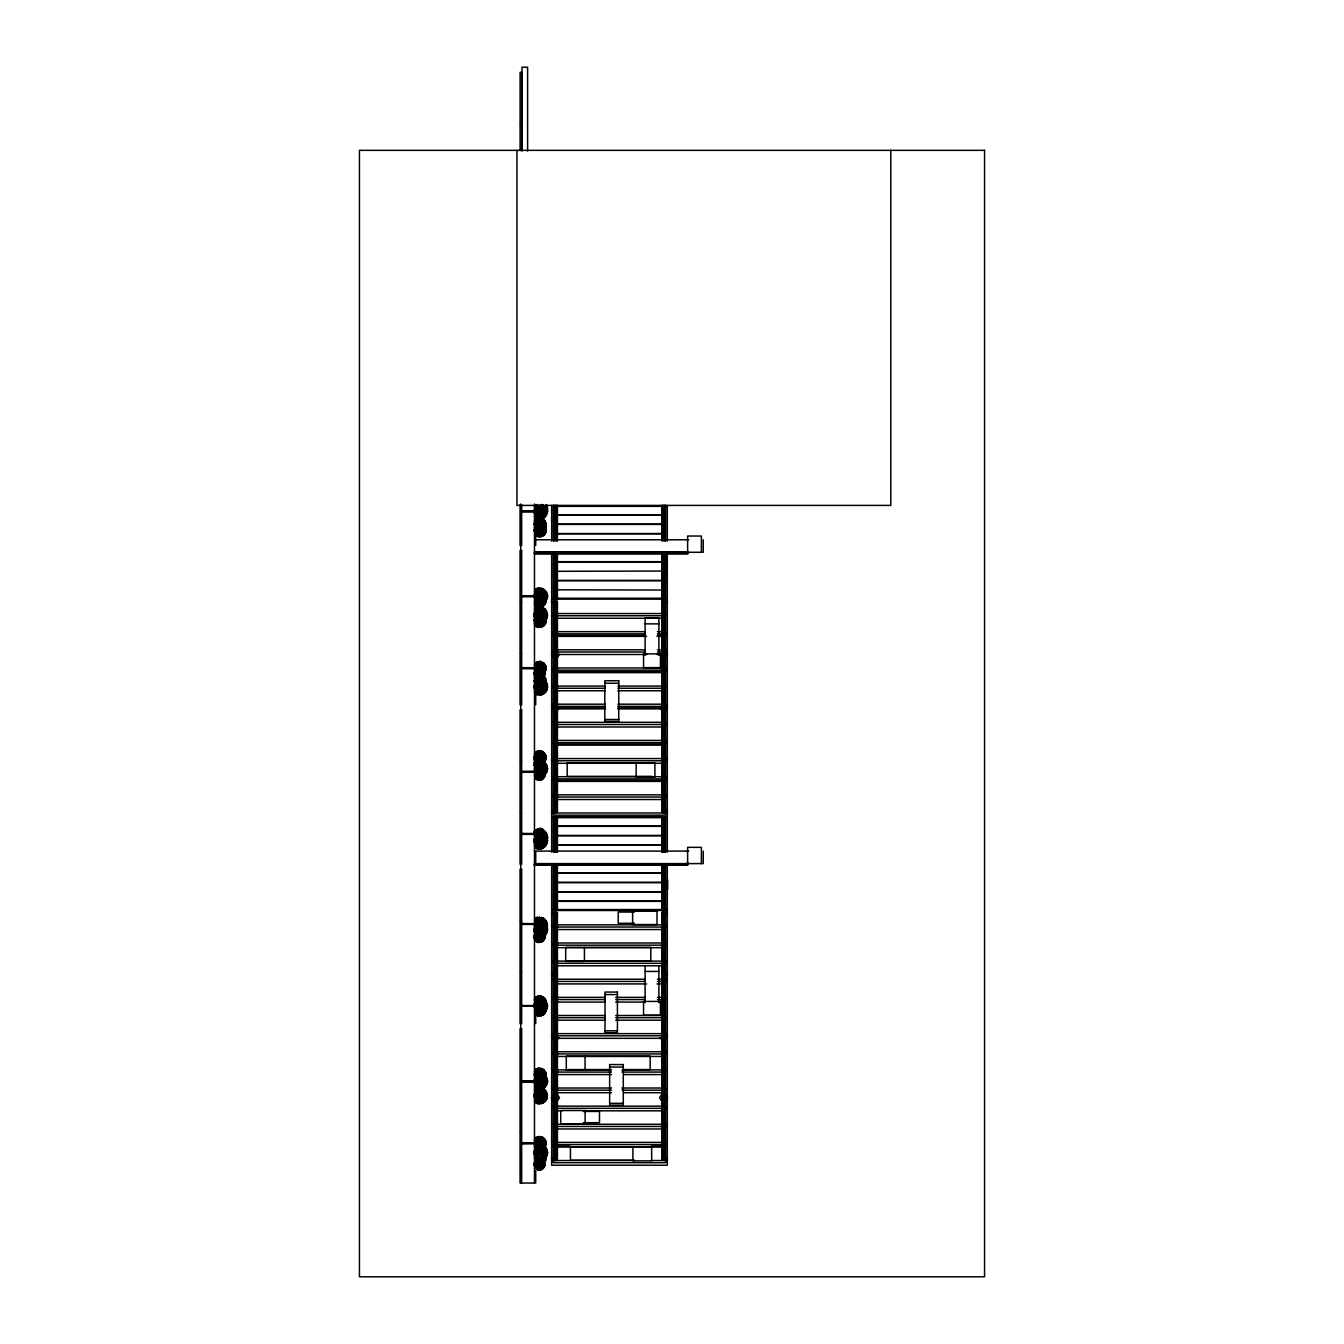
<?xml version="1.0" encoding="UTF-8"?>
<svg xmlns="http://www.w3.org/2000/svg" width="1344" height="1344" viewBox="0 0 1344 1344"><rect width="100%" height="100%" fill="white"/><g stroke="black" fill="none" stroke-linecap="round" stroke-linejoin="round"><path stroke-width="1.5" d="M534.811 524.378C546.185 506.47 546.185 542.287 534.811 524.378L546.218 524.378C546.454 530.141 538.625 533.4 534.694 529.15L544.253 519.607L546.218 524.378M537.382 519.154L541.313 504.437L543.043 505.142L535.433 518.33C543.11 523.253 551.947 511.745 545.21 505.596L534.442 516.365C542.606 516.634 551.678 527.251 539.482 530.326L536.105 535.886C540.977 538.961 547.714 533.803 546 528.293L543.967 528.83C545.95 533.988 537.886 537.55 535.366 532.678L539.734 530.141L544.69 531.686L540.876 535.517L535.651 534.106L538.104 535.399M540.826 530.292L539.482 531.653L538.121 530.292M541.85 530.292L539.482 532.678L537.096 530.292M546.37 510.502L546.487 504.605L547.579 508.654L546.487 512.702M543.917 531.485L544.135 530.04L546.218 530.04M545.026 525.857L545.21 524.378M544.69 531.686L544.69 528.898L543.446 528.007M547.411 511.325L545.093 516.936L534.442 506.285L537.634 504.437L541.565 519.154M545.026 531.518L545.026 528.545M545.866 526.092L546.084 524.378M545.026 622.255L545.026 619.282L546 619.013L546 622.507L543.967 621.97C541.01 601.188 525.554 632.688 543.598 622.406M534.979 666.943C541.33 687.17 550.586 652.579 534.979 666.943L546 669.883C544.841 674.738 538.121 676.586 534.694 672.907L544.253 663.365L539.482 661.382L534.694 663.365L544.253 672.907M545.026 602.028L546.218 600.55C546.454 606.329 538.625 609.571 534.694 605.321L537.382 602.65L538.709 603.422M534.811 680.971L537.146 676.939M545.412 600.55C545.681 606.396 537.029 608.714 534.324 603.523L535.433 602.885C537.298 606.413 543.094 605.64 543.967 601.759L546 602.297M547.294 598.265C549.36 591.646 541.279 585.463 535.433 589.159L543.53 603.187L547.294 598.265L534.072 594.72C547.697 578.054 547.697 614.309 534.072 597.626L547.294 594.082M536.508 680.971L536.894 679.476L534.324 677.998L535.282 676.771L537.382 678.871M544.589 621.398L544.774 620.038M540.876 614.813L538.07 625.246C549.713 626.472 543.715 608.933 533.635 614.628M546.084 620.76L545.21 624.07M543.53 622.087C549.662 618.862 548.335 608.765 541.565 607.236L539.482 615.065L535.433 608.042L537.382 607.236L539.482 615.065L543.53 608.042M545.026 669.631L545.21 668.136M544.589 674.957L544.774 673.579M534.257 674.99C536.122 682.651 548.251 677.628 544.152 670.891L544.589 672.218M543.967 682.181L542.774 677.678L544.253 676.2L546 679.224L546 682.718L545.21 680.971M546 669.883L546 666.389L544.253 663.365M536.105 751.649C542.506 747.55 549.864 757.142 544.253 762.266L534.694 752.724L536.105 751.649L541.8 761.527C551.662 751.229 527.285 751.229 537.146 761.527M545.21 682.5L543.682 676.771M537.096 761.006L534.727 765.122L544.874 765.122L544.152 767.827L543.917 766.315M545.866 682.685L546.084 680.971M534.811 771.859C546.185 753.95 546.185 789.768 534.811 771.859L546.218 771.859L544.253 776.63L540.439 778.478M535.752 765.122L537.382 760.704M537.096 765.122C537.23 760.704 544.186 763.594 541.162 766.802M547.411 686.885C547.63 692.882 540.54 697.082 535.433 693.907L543.53 679.879C550.62 683.558 547.394 695.167 539.482 694.831L539.482 661.382M539.767 765.206L535.651 761.309L534.794 762.434C547.714 766.45 531.334 765.778 544.152 762.434L544.874 765.122M540.775 765.475C538.927 759.881 534.156 770.263 544.69 763.728M539.482 829.786L541.195 830.021L536.105 830.558C528.713 837.262 546.622 838.538 539.482 842.772C532.325 838.555 550.25 837.245 542.842 830.558L542.338 831.432M545.026 758.974L545.026 756.017M544.068 774.883L544.69 776.278C543.766 780.864 536.642 781.62 534.895 777.538M544.236 774.883C544.471 780.242 536.038 781.351 534.878 776.11M544.69 776.278L544.874 774.883L543.194 774.883M545.328 775.236L534.324 768.886C548.268 755.866 548.268 787.853 534.324 774.833L545.328 768.482L541.229 765.341L533.635 764.904M547.142 770.582L547.411 768.533M545.093 774.144C549.578 770.616 547.478 761.93 541.565 760.704L541.262 761.88M534.257 835.33C545.546 850.87 549.192 818.916 534.895 831.281M539.482 928.855C537.046 929.124 539.599 932.45 540.49 930.182C537.852 928.15 530.981 923.832 537.18 920.002M546.37 839.11L545.328 833.028L540.708 829.332M547.142 839.328L547.411 837.262M546.487 841.327C550.133 835.766 544.135 827.282 537.382 829.45L535.903 831.096M540.002 838.79L537.382 848.568C546.084 851.323 551.628 837.934 543.53 833.734M534.257 925.361C538.507 932.114 541.733 931.19 544.874 923.966L534.727 923.966M544.589 938.498L544.774 937.121M534.257 938.515C536.122 946.193 548.251 941.17 544.152 934.416M546.37 926.99C548.486 920.304 539.162 914.928 534.442 920.102L535.517 921.194C542.64 913.097 548.621 930.485 538.289 928.402M547.411 925.142L546.487 929.191L547.294 923.042L543.53 918.12L537.382 917.314L535.433 918.12L536.676 920.304M540.002 929.006L535.433 936.919C544.236 942.463 552.737 927.763 543.53 922.891L545.093 924.302L543.43 925.966C549.965 932.484 536.458 940.279 534.072 931.358L547.294 927.814M534.811 1074.948C534.66 1068.144 545.882 1069.622 543.967 1076.141M545.21 1010.755L542.438 1014.367L536.105 1015.073C540.338 1017.694 546.37 1014.216 546.218 1009.226M546.134 1003.817L547.294 1003.498L534.072 1007.21C545.513 1023.254 549.83 990.444 534.626 1002.977L546.487 1009.814L547.579 1005.598L545.21 999.869L534.442 1010.806M534.811 1143.274C546.185 1125.365 546.185 1161.166 534.811 1143.274L546.218 1143.274C546.454 1137.494 538.625 1134.252 534.694 1138.486L544.253 1148.045L539.482 1150.01L534.694 1148.045L544.253 1138.486M545.026 1073.453L545.026 1076.426L546 1076.695C547.999 1070.362 539.179 1065.271 534.694 1070.16L539.213 1074.679M545.21 1076.477C547.226 1070.093 537.415 1066.027 534.324 1071.974C537.818 1075.368 544.958 1073.352 546.37 1079.585C548.486 1086.271 539.162 1091.647 534.442 1086.473L545.21 1075.704C551.947 1081.853 543.11 1093.361 535.433 1088.438L543.53 1074.41L539.482 1073.251L535.433 1074.41L543.53 1088.438M545.866 1076.662L545.21 1071.638M543.043 1146.482C557.878 1158.982 528.864 1157.47 536.122 1167.953C538.877 1170.943 544.387 1168.658 544.236 1164.593C544.236 1158.898 537.348 1160.662 534.442 1157.688L545.21 1146.919L543.53 1145.642M547.294 1097.83L546.487 1091.681L543.53 1088.707L535.433 1102.752C539.818 1105.39 546.067 1102.802 547.294 1097.83L534.072 1094.285C547.697 1077.602 547.697 1113.857 534.072 1097.174L547.294 1093.63M545.026 1144.752L545.026 1141.778M544.253 1148.045L546.218 1143.274M545.026 1159.771L545.026 1156.798L546 1156.546L545.328 1161.67L544.253 1163.064L543.53 1162.342M544.589 1165.97L544.774 1164.593M535.366 1166.978L544.152 1161.905L543.211 1160.863L535.651 1168.423C533.316 1165.399 537.718 1171.279 539.482 1170.002C542.371 1170.019 544.891 1167.482 544.874 1164.593C545.143 1158.528 535.567 1157.268 534.257 1163.198M547.142 1154.714L547.411 1152.648M538.944 1150.699C536.071 1151.405 537.953 1155.941 540.49 1154.412C543.799 1147.81 534.106 1149.49 541.565 1160.477C547.394 1159.099 549.562 1151.035 545.21 1146.919L546.353 1148.683L534.626 1155.454C538.558 1162.61 549.343 1154.345 543.43 1148.7M551.662 600.113L551.662 603.238M551.662 652.63L551.662 655.738L553.862 657.938M559.474 654.192L556.97 657.938M551.662 705.146L551.662 708.254L553.862 710.455M551.662 757.646L551.662 760.754M551.662 810.163L551.662 813.271M551.662 911.434L551.662 914.542M551.662 973.006L551.662 976.114M551.662 1034.578L551.662 1037.686L553.862 1039.886M551.662 1157.722L551.662 1160.83M667.313 603.238L667.313 600.113M667.313 760.754L667.313 757.646M667.313 813.271L667.313 810.163M667.313 914.542L667.313 911.434M667.313 976.114L667.313 973.006M667.313 1160.83L667.313 1157.722M537.734 530.897L541.01 518.633M537.734 536.558L539.482 530.292L534.324 527.352L545.328 521.002M537.382 603.994L541.565 588.353L543.446 589.294L535.433 603.187L541.565 603.994L545.093 601.793L534.442 591.125C544.085 582.036 552.737 602.918 539.482 603.305M537.734 607.068L539.045 602.179M546 622.507L544.253 625.548L541.229 627.295L537.734 627.295L538.709 623.633M537.734 674.671L541.229 661.618L539.482 661.534M543.53 679.879L538.104 678.703L539.398 673.882L540.876 678.804M537.382 694.714L541.565 679.073M539.045 759.125L537.852 757.058L540.322 756.034L540.943 758.335L539.045 759.125L541.229 750.977M539.398 765.408L541.582 759.595C546.034 752.539 531.854 754.404 537.986 760.066L539.549 765.408L533.635 765.341M539.431 765.055L537.734 765.341L541.229 778.378L537.734 778.378L541.229 765.341M538.07 780.108L538.86 777.185M538.07 839.143L540.876 828.71M541.313 830.39L541.565 829.45L539.482 829.332M545.093 846.367L540.876 849.19L538.07 849.19L538.507 847.577M538.07 929.191L540.876 918.758C538.91 916.49 533.114 922.908 535.735 920.22L543.295 927.797L544.051 926.621M541.565 917.314L540.926 919.733L539.482 919.38M533.854 935.525L537.415 937.574L539.75 928.889M541.229 995.904L540.674 997.937L542.774 999.13L544.253 997.651L539.482 995.686L534.694 997.651L536.189 999.13L538.272 997.937L537.734 995.904M543.53 998.76L535.433 1012.788L537.382 1013.594L541.565 997.937L546.487 1001.717L534.626 1008.571M537.734 1015.745L538.507 1013.326L541.346 1012.939L542.17 1014.401L544.69 1011.125M541.229 1068.413L539.566 1074.578L533.635 1074.511M537.382 1089.262L541.565 1073.604M537.382 1103.558L541.313 1088.842C552.703 1091.882 542.758 1109.119 534.442 1100.77L545.21 1090.001M537.734 1149.792L541.229 1136.738M537.634 1159.536L540.406 1149.204M538.07 1169.818L540.876 1159.385M688.01 553.51L687.002 551.83L535.097 551.83L534.089 553.51L688.01 553.51L688.262 551.83M534.089 864.814L535.097 863.134M539.431 619.97L533.635 619.819M539.431 840.672L533.635 840.521M539.398 1005.799L521.976 1005.984M539.431 1152.581L533.635 1152.43M547.294 509.225L534.072 512.77C547.697 529.452 547.697 493.198 534.072 509.88L547.294 513.425M543.446 532.594L543.967 531.233L546 531.787M535.282 534.24C539.784 539.179 548.218 532.711 544.622 527.066M547.142 613.015L546.353 619.03L545.093 620.676L543.43 619.013C549.965 612.494 536.458 604.682 534.072 613.62L539.364 614.628M538.457 614.796L540.49 614.796M547.142 598.231L546.353 600.146L534.626 593.376M541.229 616.073C541.918 610.058 536.038 616.006 533.887 615.065M543.446 622.322L543.917 621.23M544.068 621.264L543.514 623.095L545.328 624.137M547.294 684.802L534.072 688.346C547.697 705.012 547.697 668.758 534.072 685.44L547.294 688.985M541.766 674.201L539.482 675.965L537.18 674.201M543.446 675.881L543.917 674.772M542.438 762.636C550.956 757.73 539.23 746.021 534.324 754.522L545.328 760.872M545.21 760.805L546.084 757.495L545.21 754.186M543.598 767.508L544.068 763.896L541.85 761.006M541.346 778.109L543.077 775.858M544.589 776.261L544.051 777.538L542.707 776.748M545.21 846.468L535.517 836.791L534.626 837.95L534.072 839.294L547.294 842.839M545.328 833.028L543.514 834.07L542.724 837.178M543.446 926.268L543.917 925.159M543.446 939.422L543.917 938.314M543.043 923.731C552.182 928.738 541.632 942.48 534.442 934.954L540.91 928.486L540.49 931.661L537.718 930.922L538.037 928.486L545.21 935.642L547.411 929.914L546.353 925.949L534.626 932.702M534.626 1002.977L534.072 1004.321L547.294 1007.866L545.21 1011.494L534.442 1000.726C538.054 996.895 545.143 998.794 546.37 1003.918M544.068 1010.957L540.708 1014.317L536.122 1013.074M544.589 1011.091L544.051 1012.368L542.102 1012.351L543.295 1013.544M545.866 1010.923L544.152 1013.897M547.294 1079.333L534.072 1082.878C547.697 1099.56 547.697 1063.306 534.072 1079.988L547.294 1083.533M536.609 1074.175L539.482 1071.974L542.338 1074.175M545.093 1101.341L547.142 1097.779M541.531 1160.326L545.093 1158.276L535.517 1148.7L534.072 1151.203L547.294 1154.748M545.21 1146.583L545.866 1144.987M543.446 1166.894L543.917 1165.786M553.409 912.979L554.971 912.055L557.424 912.979L557.424 1159.284L555.862 1160.208L553.409 1159.284L553.409 912.979L554.971 913.92L557.424 912.979M661.752 912.559C663.667 916.692 667.85 910.14 661.752 912.559L661.752 1159.687L663.113 1160.208L665.566 1159.284L665.566 912.979M553.409 601.675L554.971 600.751L557.424 601.675L557.424 811.709L555.862 812.633L553.409 811.709L553.409 601.675L554.971 602.599L557.424 601.675M661.752 601.255C663.667 605.371 667.85 598.853 661.752 601.255L661.752 812.129L663.113 812.633L665.566 811.709L665.566 601.675M536.105 530.225L542.858 518.532L544.253 519.607M536.105 606.396L537.986 603.12M542.17 615.35L536.777 624.708L538.272 625.262M537.382 622.86L534.694 625.548L536.105 626.606L537.146 624.809L534.257 621.432M536.105 673.982L542.858 662.29L545.866 666.422M536.777 678.266L539.33 673.848M542.858 751.649L536.508 762.636L535.282 761.695L534.324 760.469L545.328 754.118M539.33 765.391L542.17 760.452L538.07 759.914L535.651 761.309M542.926 762.569L544.438 760.368M538.289 776.95L536.777 779.57L538.104 779.99M542.926 831.298L543.53 830.256M541.262 837.665L535.433 847.762L538.104 849.089M537.617 847.19L536.777 848.652L536.222 847.224M540.876 918.758L542.17 919.296L536.777 928.654L538.104 929.09M543.53 918.12L542.27 920.304L544.874 923.698M536.777 941.791L539.33 937.373M540.96 999.852L542.858 996.576M536.844 1012.351L535.651 1013.544L536.777 1014.401L538.507 1013.326M539.666 1074.612L542.858 1069.102L544.152 1070.261M536.105 1149.12L542.858 1137.427M535.433 1160.611L536.609 1159.049L534.979 1159.486L535.433 1160.611L536.189 1161.586L537.382 1160.393L535.433 1159.67L542.27 1147.81M542.17 1159.922L536.777 1169.28L538.104 1169.717M559.171 708.254L556.97 710.455M559.171 1037.686L556.97 1039.886M554.534 506.688L554.534 509.124M556.298 602.885L556.836 601.205L555.408 600.18L553.997 601.205L554.534 602.885M554.534 652.966L554.534 655.402M664.44 509.124L664.44 506.688M554.534 705.482L554.534 707.902M664.44 602.885L664.994 601.205L663.566 600.18L662.138 601.205L662.676 602.885M554.534 757.982L554.534 760.418M664.44 655.402L664.44 652.966M554.534 810.499L553.997 812.179L555.408 813.221L556.836 811.255M554.534 818.009L554.534 820.428M664.44 707.902L664.44 705.482M664.44 760.418L664.44 757.982M664.44 820.428L664.44 818.009M554.534 973.342L554.534 975.778M554.534 1034.914L554.534 1037.35M664.44 914.189L664.994 912.526L663.566 911.484L662.138 913.45M554.534 1096.486L554.534 1098.922M664.44 975.778L664.44 973.342M554.534 1158.058L554.534 1160.494L556.298 1160.494L556.836 1158.814M664.44 1037.35L664.44 1034.914M664.44 1098.922L664.44 1096.486M544.438 527.251L542.338 529.351M539.482 530.998L542.791 530.107L545.21 527.688M544.438 532.896L543.295 534.106L539.482 530.292L536.122 533.652M547.294 612.965L538.07 614.813L534.794 617.333L544.152 622.742L541.8 624.809L542.858 626.606M535.5 762.838L539.482 760.368L545.093 762.922M544.522 773.573C547.764 770.431 546.991 764.534 543.043 762.35M544.438 774.732L542.338 776.832M545.21 775.169L542.791 777.588L536.105 766.013L534.694 767.088L544.253 776.63M536.962 838.219C531.636 845.645 547.31 845.645 542.002 838.219M536.962 927.394C531.804 933.845 545.866 935.693 542.556 928.133M534.324 999.466C537.029 994.274 545.681 996.593 545.412 1002.422M537.382 1013.594L543.53 1012.788L546.353 1009.562M542.774 1161.586L544.135 1158.293L546.218 1158.293M543.682 1162.493L545.21 1156.747M544.152 1162.963L545.21 1161.602M539.482 1150.632L539.482 1170.002L544.051 1167.247M539.784 614.746L545.21 609.336L546.353 611.1L539.868 614.846M535.651 623.851L543.295 616.224M535.651 677.41C538.138 673.075 547.142 673.764 545.21 666.607C544.102 661.651 536.693 660.677 534.324 665.179L545.328 671.513M535.282 761.695L544.253 752.724M539.263 765.341L543.295 761.309L544.152 762.434M545.21 762.804L543.43 764.585L545.059 768.533L547.579 768.533M544.253 767.088L534.694 776.63L537.734 778.378M535.651 778.697L537.146 777.218M543.295 830.105L535.651 837.749L534.895 836.573L544.152 831.23M544.337 832.406L545.21 831.533L546.353 833.297L545.446 833.818M543.682 832.205L545.21 834.859L534.442 845.796C541.632 853.322 552.182 839.563 543.043 834.574M543.43 921.194L545.21 919.414M535.651 940.934L539.263 937.339M539.734 1074.679L544.253 1070.16M537.734 517.86L534.694 519.607L544.253 529.15M543.53 534.089L539.482 535.584M542.791 535.769C547.73 535.702 544.656 524.042 546 528.293M547.411 596.182L545.093 590.554L534.442 601.222L539.482 603.523L541.582 602.65L544.253 605.321M536.222 616.795L537.18 616.056M543.043 621.247C552.182 616.241 541.632 602.482 534.442 610.025L539.162 614.746M544.152 625.447L539.482 627.379L539.482 607.942M534.794 663.466L537.768 661.752L541.229 674.671M533.854 681.274L539.482 678.787M542.119 678.166L543.211 677.326M534.794 752.825L539.482 750.876M535.416 753.446L536.609 752.522M533.854 762.922L535.5 761.662M534.794 767.172L537.734 765.341M539.482 780.175L543.211 778.63L542.102 777.521M533.854 831.65L538.238 829.332M534.694 831.634L537.096 829.802M536.222 830.676L538.289 829.483M537.617 830.693C530.695 848.098 555.408 827.719 536.038 831.298L535.433 830.256M542.842 847.325L540.708 848.568M534.794 997.752L539.482 995.82M535.416 998.374L536.609 997.466M545.093 1087.044L541.531 1089.094M534.794 1138.586L539.482 1136.654M545.328 1139.897L534.324 1146.23C548.268 1159.25 548.268 1127.28 534.324 1140.3L545.328 1146.65M535.416 1139.208L536.609 1138.301M534.475 865.099L687.624 865.099L688.262 863.134M533.635 530.51L539.566 530.326L541.229 536.558M539.482 757.579L533.635 757.714M539.482 929.998L533.635 930.132M539.482 1143.358L521.976 1143.492M665.112 657.938L667.313 655.738L667.313 652.63M665.112 710.455L667.313 708.254L667.313 705.146M553.862 1093.949L551.359 1097.712L553.862 1101.458M556.97 1101.458L559.474 1097.712L556.97 1093.949M665.112 1039.886L667.313 1037.686L667.313 1034.578M662.004 1093.949L659.501 1097.712L662.004 1101.458M665.112 1101.458L667.632 1097.712L665.112 1093.949M662.306 810.97L661.752 812.129M534.626 514.114L546.487 507.276L547.142 509.258M534.626 598.97L546.487 592.116M546.487 619.114L542.556 616.846C545.832 610.176 533.114 610.176 536.39 616.846L534.626 617.854L534.072 616.51L537.516 615.586M535.433 623.095L534.324 623.734C537.415 629.681 547.226 625.615 545.21 619.231M545.328 664.759L534.324 671.11L539.482 674.083L533.635 673.798M534.794 676.284L538.86 673.932M542.052 679.476L545.328 677.594M534.626 689.69L546.487 682.836L547.142 684.835M544.32 765.744L546.487 764.484M535.366 777.269L537.415 776.076M543.43 836.791C549.343 842.436 538.558 850.702 534.626 843.545L546.487 836.69M534.794 926.671L544.152 921.262L542.17 919.296M544.32 922.337L546.487 921.094M534.794 939.826L539.297 937.793M540.641 936.449C544.522 936.247 538.238 942.497 537.18 937.742M543.514 1000.104L545.328 999.046L544.253 997.651M545.446 1002.154L546.487 1001.549M545.328 1071.571L539.7 1074.091M545.21 1075.066L546 1076.628L545.026 1076.88M534.626 1084.222L546.487 1077.384M534.626 1098.518L546.487 1091.681M539.582 511.745L539.364 510.888L539.582 511.745L521.976 511.762L521.976 510.888L539.482 511.106M543.043 505.142C552.686 512.803 540.523 518.851 534.324 521.405L545.328 527.755M541.531 518.986L543.446 518.196L535.903 505.142M541.8 534.072L539.482 534.694M535.5 589.294L539.482 588.235M539.582 596.602L539.582 595.745L521.976 595.745L521.976 596.618L539.482 596.618L539.582 595.745M543.446 603.053L539.482 604.111M535.5 608.194L537.415 607.404M536.827 615.451L539.482 614.746M540.674 625.262L542.119 624.624M540.96 626.304L542.338 625.733M536.609 663.18L537.986 662.592M539.566 667.783L521.976 667.699L521.976 668.573L539.482 668.573M539.65 674.268L543.295 677.41M539.818 674.89L540.775 673.932L544.69 674.99M534.727 673.579C534.71 681.442 547.529 678.014 543.598 671.21M536.038 680.921L537.701 680.232M533.635 687.322L539.918 686.885L533.635 686.448M533.635 757.932L539.851 757.495L533.635 757.058M536.827 760.553L538.104 760.015M538.238 760.536L535.433 761.51L536.038 762.569C539.162 759.444 545.009 762.955 542.707 766.987L540.641 765.811M535.903 762.35L537.634 761.645M536.609 766.886L537.986 766.315M539.566 772.212L521.976 772.296L521.976 771.422L539.482 771.422M538.104 828.811L536.827 829.332L542.17 838.606M539.549 834.204L521.976 834.137M539.482 840.302C540.288 842.402 538.457 837.665 533.635 840.302M540.842 849.089L542.119 848.551L541.346 847.19M539.398 923.681L521.976 923.53L521.976 924.403L539.482 924.403M541.262 936.566L542.926 935.878M539.65 937.793L544.152 939.826M543.446 936.785L541.531 937.574L539.196 928.889M534.727 937.121C534.71 944.983 547.529 941.539 543.598 934.752M541.565 997.937L535.433 998.76L543.53 1012.788M539.582 1006.202L539.364 1005.346L539.582 1006.202L521.976 1006.202L521.976 1005.329M540.876 1014.938L542.338 1014.182L542.858 1015.073M541.195 1015.61L542.791 1014.955M535.5 1074.562L541.531 1073.755M539.045 1073.318L537.852 1074.511L534.979 1073.738M539.582 1081.853L539.582 1080.996L521.976 1080.996L521.976 1081.87L539.482 1081.87L539.582 1080.996M533.635 1096.166L539.918 1095.73L533.635 1095.293M541.531 1103.407L543.446 1102.601L535.433 1088.707M539.566 1143.626L521.976 1143.71L521.976 1142.837M538.558 1149.204C528.898 1155.991 548.839 1158.612 541.262 1149.574M540.96 1148.818L542.338 1148.23M542.791 1149.002L541.195 1149.658L537.734 1136.738M536.827 1160.023L539.482 1159.301M539.398 1164.307L533.635 1164.156M544.874 507.209L547.294 506.554M534.979 525.588L546 522.631M544.874 530.292L534.727 530.292L534.878 531.518L539.767 530.225M541.766 529.687L544.69 528.898M534.878 621.264L544.69 618.643M534.979 669.346L546 666.389M534.878 674.822L538.171 673.932L539.129 674.89M541.766 672.974L543.077 672.622C544.606 677.846 535.618 679.022 535.752 673.579M544.69 672.185L544.068 673.579M546 679.224L542.438 680.971M533.736 759.041L546 755.748M542.926 767.609L547.294 766.433M534.979 773.069L546 770.112L546.218 771.859M534.878 835.162L544.69 832.524M543.967 835.195L546 834.658L546.218 836.405L545.026 834.926M544.874 835.817L547.294 835.178M547.294 838.656L534.072 842.201L534.626 843.545M534.878 925.193L544.69 922.572L545.059 925.142M542.926 924.218L547.294 923.042M534.878 938.347L540.775 937.474L544.69 938.515M540.775 936.768L543.077 936.163C544.606 941.388 535.618 942.564 535.752 937.121M543.446 934.819L544.69 935.726M546.218 1002.422L546 1000.675L545.21 1002.422M546 1073.201L541.111 1074.511L539.918 1073.318M534.979 1144.466L546 1141.526M547.294 1150.565L534.072 1154.093L534.626 1155.454M534.878 1165.836L544.69 1163.198M539.566 524.026L533.635 523.942M539.482 536.642L541.195 536.424M541.262 602.818L537.701 602.818M539.482 668.506L521.976 668.354M539.482 674.755L541.195 674.537M539.482 678.182L540.658 678.014M539.582 686.465L539.582 687.322M537.986 751.951L539.482 751.75M537.768 765.475L539.482 765.24M539.482 778.478L541.195 778.243M539.482 838.522L540.658 838.354M539.482 839.21L540.842 839.042M539.482 841.193L533.635 840.958M541.262 847.392L537.701 847.392M539.482 848.719L541.531 848.417M539.482 918.674L536.827 919.38L542.17 928.654L539.482 929.258M539.482 919.548L538.037 919.733L537.382 917.314M540.658 941.556L538.289 941.556M539.482 1013.712L545.21 1011.326M540.658 1014.149L538.289 1014.149M539.482 1074.293L534.442 1076.393L545.21 1087.162M539.582 1095.293L539.582 1096.166M537.986 1137.73L539.482 1137.528M539.582 1152.228C539.734 1154.429 539.146 1149.91 533.635 1152.211M557.861 506.352L661.114 506.352M546.37 508.654L547.579 508.654M533.887 511.325L547.579 511.325M521.976 511.543L539.482 511.543M557.861 514.786L661.114 514.786M557.861 515.038L661.114 515.038M533.635 524.16L539.482 524.16M557.861 524.16L661.114 524.16M557.861 524.412L661.114 524.412M533.635 524.597L539.482 524.597M533.635 529.855L537.533 529.855M533.635 530.074L537.533 530.074M533.635 530.729L539.482 530.729M557.861 533.534L661.114 533.534M557.861 533.786L661.114 533.786M536.558 539.784L688.666 539.784M534.475 552.283L703.248 552.283L703.248 539.784M535.097 552.754L687.002 552.754M534.475 553.795L687.624 553.795M557.861 561.674L661.114 561.674M557.861 561.91L661.114 561.91M557.861 571.301L661.114 571.049M557.861 580.423L661.114 580.423M557.861 580.675L661.114 580.675M557.861 589.798L661.114 590.05M521.976 595.963L547.579 596.182M521.976 596.4L539.482 596.4M557.861 598.231L661.114 598.231M551.662 599.172L667.313 599.172M553.224 613.553L665.75 613.553L665.75 615.737L553.224 615.737M533.635 614.846L539.482 614.846M540.523 615.065L547.579 615.065M533.635 615.502L537.533 615.283M557.861 618.24L661.114 618.24M533.635 619.601L539.482 619.601M533.635 620.256L544.874 620.038M533.635 620.474L539.482 620.474M544.135 620.76L546.218 620.76M645.12 623.868L658.879 623.868M553.224 631.68L644.918 631.68M657.418 631.68L665.75 631.68L665.75 633.864L657.418 633.864M553.224 633.864L644.918 633.864M553.224 635.426L644.918 635.426M657.418 635.426L665.75 635.426M557.861 636.367L646.666 636.367M656.981 636.367L661.114 636.367M553.224 649.807L644.918 649.807M657.418 649.807L665.75 649.807L665.75 651.991L657.418 651.991M553.224 651.991L644.918 651.991M557.861 654.494L646.666 654.494M656.981 654.494L661.114 654.494M521.976 667.918L546.218 668.136M553.224 667.934L665.75 667.934L665.75 670.118L553.224 670.118M553.224 671.681L665.75 671.681M557.861 672.622L661.114 672.622M533.635 673.142L537.533 673.142M533.635 673.361L537.533 673.361M541.85 673.579L544.874 673.579M533.635 680.534L537.533 680.534M544.135 680.971L546.218 680.971M604.8 683.256L618.761 683.256M553.224 686.062L605.321 686.062M617.82 686.062L665.75 686.062L665.75 688.246L617.82 688.246M533.635 686.666L547.579 686.885M533.635 687.103L539.482 687.103M553.224 688.246L605.321 688.246M557.861 690.749L605.354 690.749M617.753 690.749L661.114 690.749M553.224 704.189L605.321 704.189M617.82 704.189L665.75 704.189L665.75 706.39L617.82 706.39M553.224 706.39L605.321 706.39M553.224 707.952L605.321 707.952M617.82 707.952L665.75 707.952M557.861 708.876L605.354 708.876M617.753 708.876L661.114 708.876M604.8 719.51L618.761 719.51M553.224 722.316L665.75 722.316L665.75 724.517L553.224 724.517M557.861 727.003L661.114 727.003M553.224 740.443L665.75 740.443L665.75 742.644L553.224 742.644M553.224 744.206L665.75 744.206M557.861 745.13L661.114 745.13M533.635 757.277L546.218 757.495M553.224 758.57L665.75 758.57L665.75 760.771L553.224 760.771M557.861 763.274L661.114 763.274M533.635 764.686L539.482 764.686M521.976 771.641L539.566 771.506M651.79 776.395L567.185 776.395L567.185 762.955L654.914 762.955L654.914 777.017L636.149 777.017L636.149 762.955M553.224 776.714L665.75 776.714L665.75 778.898L553.224 778.898M553.224 780.461L665.75 780.461M557.861 781.402L661.114 781.402M553.224 794.842L665.75 794.842L665.75 797.026L553.224 797.026M557.861 799.529L661.114 799.529M553.224 816.715L665.75 816.715M557.861 816.967L661.114 816.967M551.662 817.656L667.313 817.656M557.861 826.09L661.114 826.09M557.861 826.342L661.114 826.342M539.482 833.482L521.976 833.482L521.976 834.355L539.482 834.355M521.976 833.7L544.874 833.918M557.861 835.464L661.114 835.464M557.861 835.716L661.114 835.716M546.37 837.262L547.579 837.262M533.887 840.739L547.579 840.739M557.861 844.838L661.114 844.838M557.861 845.09L661.114 845.09M534.475 851.088L688.666 851.088M534.475 863.604L703.248 863.604L703.248 851.088M534.862 864.814L687.624 865.099M557.861 872.978L661.114 872.978M557.861 873.23L661.114 873.23M557.861 882.353L661.114 882.353M557.861 882.605L661.114 882.605M557.861 891.727L661.114 891.727M557.861 891.979L661.114 891.979M557.861 901.102L661.114 901.102M557.861 901.354L661.114 901.354M551.662 909.552L667.313 909.552M551.662 910.476L667.313 910.476M634.402 912.038L618.24 912.038L618.24 923.294L634.402 923.294M521.976 923.748L539.482 923.748M521.976 924.185L539.482 924.185M553.224 924.857L665.75 924.857L665.75 927.041L553.224 927.041M543.043 925.142L547.579 925.142M533.635 929.695L539.582 929.477M557.861 929.544L661.114 929.544M533.887 929.914L547.579 929.914M533.635 930.35L539.482 930.35M533.635 936.684L537.533 936.684M533.635 936.902L537.533 936.902M540.826 937.121L544.874 937.121M533.635 937.339L537.533 937.339M533.635 937.558L539.482 937.558M553.224 942.984L665.75 942.984L665.75 945.168L553.224 945.168M557.861 947.671L661.114 947.671M568.176 960.809L650.798 960.809L650.798 947.369L565.69 947.369L565.69 961.43L584.438 961.43L584.438 947.369M553.224 961.111L665.75 961.111L665.75 963.312L553.224 963.312M557.861 965.798L661.114 965.798M645.12 971.426L658.879 971.426M553.224 979.238L644.918 979.238M657.418 979.238L665.75 979.238L665.75 981.439L657.418 981.439M553.224 981.439L644.918 981.439M557.861 983.926L646.666 983.926M656.981 983.926L661.114 983.926M605.002 994.56L617.417 994.56M553.224 997.366L605.321 997.366M615.737 997.366L644.918 997.366M657.418 997.366L665.75 997.366L665.75 999.566L657.418 999.566M553.224 999.566L605.321 999.566M615.737 999.566L644.918 999.566M557.861 1002.07L605.354 1002.07M615.686 1002.07L644.599 1002.07M521.976 1005.547L539.482 1005.547M533.887 1005.766L547.579 1005.766M553.224 1015.51L605.321 1015.51M615.737 1015.51L665.75 1015.51L665.75 1017.694L615.737 1017.694M553.224 1017.694L605.321 1017.694M557.861 1020.197L605.354 1020.197M615.686 1020.197L661.114 1020.197M605.002 1030.814L617.417 1030.814M553.224 1033.637L665.75 1033.637L665.75 1035.821L553.224 1035.821M557.861 1038.324L661.114 1038.324M553.224 1051.764L665.75 1051.764L665.75 1053.948L553.224 1053.948M557.861 1056.451L661.114 1056.451M609.638 1067.069L623.28 1067.069M568.798 1069.572L610.529 1069.572M623.045 1069.572L650.177 1069.572L650.177 1056.132L566.294 1056.132L566.294 1070.194L585.06 1070.194L585.06 1056.132M553.224 1069.891L611.57 1069.891M621.986 1069.891L665.75 1069.891L665.75 1072.075L621.986 1072.075M553.224 1072.075L611.57 1072.075M557.861 1074.578L611.554 1074.578M623.952 1074.578L661.114 1074.578M544.135 1074.948L546.218 1074.948M521.976 1081.214L547.579 1081.433M521.976 1081.651L539.482 1081.651M553.224 1088.018L611.57 1088.018M621.986 1088.018L665.75 1088.018L665.75 1090.202L621.986 1090.202M553.224 1090.202L611.57 1090.202M557.861 1092.706L611.554 1092.706M623.952 1092.706L661.114 1092.706M533.635 1095.511L547.579 1095.73M533.635 1095.948L539.482 1095.948M609.638 1103.323L623.28 1103.323M553.224 1106.146L665.75 1106.146L665.75 1108.33L553.224 1108.33M557.861 1110.833L561.994 1110.833M584.707 1110.833L661.114 1110.833M583.33 1111.454L599.491 1111.454L599.491 1122.71L583.33 1122.71M553.224 1124.273L665.75 1124.273L665.75 1126.457L553.224 1126.457M557.861 1128.96L661.114 1128.96M553.224 1142.4L665.75 1142.4L665.75 1144.584L553.224 1144.584M521.976 1143.055L539.482 1143.055M553.224 1146.146L569.89 1146.146M651.168 1146.146L665.75 1146.146M557.861 1147.087L661.114 1147.087M533.887 1152.648L547.579 1152.648M533.635 1152.866L539.482 1152.866M634.15 1160.208L570.444 1160.208L570.444 1146.768L651.655 1146.768L651.655 1160.846L632.906 1160.846L632.906 1146.768M634.486 1160.527L553.224 1160.527L553.224 1162.711L665.75 1162.711L665.75 1160.527L651.168 1160.527M533.635 1164.374L544.874 1164.593M533.635 1164.811L539.482 1164.811M533.635 1165.03L539.482 1165.03M539.482 519.254L535.5 518.196M539.482 534.878L537.146 534.072M537.768 606.934L539.482 607.169M538.289 624.473L539.482 624.624M539.482 779.47L536.222 778.126M539.482 828.626L542.119 829.332L536.777 838.606L538.104 839.042M537.415 937.574L539.482 937.843M539.482 1015.006L536.827 1014.3M537.768 1015.61L539.482 1015.829M537.415 1103.407L539.482 1103.676L539.482 1090.135M539.482 1160.006L540.658 1160.158M538.289 1169.028L539.482 1169.196M546.134 510.434L547.294 510.754M534.979 523.169L546 526.126M540.49 615.334L547.294 617.165M534.878 618.811L544.69 621.432M534.979 679.762L536.609 680.198M534.979 756.286L546 759.242M534.878 763.896L544.69 766.534M544.874 769.978L547.294 770.633M534.979 770.65L546 773.606M534.878 832.692L544.69 835.33M546.134 839.059L547.294 839.362M534.878 922.74L544.69 925.361M546.134 926.923L547.294 927.242M547.294 932.014L534.072 928.469L534.626 927.108L546.487 933.962M546.134 1007.378L547.294 1007.698M545.026 1010.705L546 1010.974M534.979 1142.064L546 1145.021M542.338 1159.049L546 1160.04M534.878 1163.366L544.69 1166.004M537.18 534.274L538.289 534.727M536.172 535.769L537.768 536.424M535.5 603.053L537.415 603.842M536.609 605.522L537.986 606.094M540.658 615.602L541.766 616.056M536.105 626.606L537.734 627.295M540.96 662.592L542.338 663.18M536.827 678.166L538.104 678.703M541.195 751.111L542.791 751.766M540.842 760.015L542.119 760.553M538.507 778.478L536.172 777.588L542.858 766.013L544.152 767.172M537.18 847.946L538.289 848.4M535.5 847.627L538.238 848.568M538.07 849.19L535.735 847.711M535.903 1011.948C541.162 1015.241 548.234 1009.63 546.37 1003.75M535.5 1088.304L537.415 1089.094M541.195 1136.873L542.791 1137.545M535.5 1159.536L537.415 1160.326M534.626 508.519L546.487 515.374M543.514 532.358L545.328 533.417M539.213 530.141L544.152 532.997M543.514 602.885L545.328 603.926M534.626 612.276L539.095 614.846M540.086 673.932L545.21 677.662M534.626 684.096L546.487 690.95M545.446 771.977L546.487 772.582M535.366 831.55L544.152 836.623L543.211 837.665L535.651 830.105M534.626 837.95L546.487 844.805M543.446 846.266L542.724 847.224M535.366 921.598L544.152 926.671M543.514 1011.545L545.328 1012.586M534.626 1078.627L546.487 1085.482M534.626 1092.941L546.487 1099.778M534.626 1149.859L546.487 1156.697M542.052 1159.771L545.328 1161.67M534.794 1161.905L544.152 1167.298M662.004 657.938L659.501 654.192M662.004 710.455L659.803 708.254M662.004 1039.886L659.803 1037.686M539.482 530.376L542.858 535.886M535.416 528.427L536.609 529.351M534.794 529.049L536.172 530.107M543.446 608.194L545.093 609.454M534.794 605.237L536.172 606.278M536.222 623.28L537.18 624.019M536.222 676.838L537.18 677.561M542.338 752.522L544.438 754.622M542.17 760.452L543.295 761.309M537.617 778.109L535.87 775.858M542.791 830.676L544.522 832.222M537.18 837.9L535.5 836.22M536.122 847.325L537.096 848.081M536.222 927.209L537.18 927.948M535.735 940.867L536.827 941.707M542.338 997.466L544.438 999.566M543.446 998.894L545.093 1000.154M542.338 1069.975L543.53 1070.882M543.53 1074.41L545.21 1075.704M543.446 1088.858L546.353 1091.765M536.222 1167.852L537.18 1168.574M542.774 533.333L544.253 534.811M535.651 616.224L543.295 623.851M542.774 624.053L544.253 625.548M545.21 692.614L534.442 681.845C549.276 671.227 549.276 702.559 534.442 691.925L545.21 681.156L546.353 682.92M539.683 937.339L543.295 940.934M542.774 1012.519L544.253 1013.998M545.21 1101.458L534.442 1090.69L535.903 1089.564L537.634 1088.842L541.565 1103.558M535.651 1160.779L543.295 1168.423M536.189 624.053L534.895 622.675L544.152 617.333L544.589 618.66M543.53 676.906L544.438 678.098M542.724 761.88L543.446 762.838M544.152 831.718L545.647 833.7M545.093 919.531L546.353 921.178M534.895 926.621L535.735 927.713L543.295 920.153L544.69 922.572M544.152 997.752L545.866 1000.709M545.093 1075.822L547.142 1079.366M544.152 1138.586L545.21 1139.964M543.53 1139.208L544.438 1140.401M664.44 810.499L664.44 812.935L662.138 812.179M554.534 914.189L553.997 912.526L555.408 911.484L556.836 913.45M664.44 1158.058L664.44 1160.494L662.138 1159.738M536.105 518.532L542.858 530.225M540.96 603.12L542.858 606.396M536.777 615.35L542.17 624.708M536.105 662.29L542.858 673.982M539.616 673.848L542.17 678.266M543.53 693.907L535.433 679.879L537.415 679.224L541.565 694.714M536.777 760.452L539.616 765.391M540.658 776.95L542.17 779.57M536.105 830.558L536.609 831.432M538.457 838.992L543.53 847.762M538.944 929.006L543.53 936.919M539.616 937.373L542.17 941.791M536.105 996.576L537.986 999.852M536.105 1069.102L539.297 1074.612L537.734 1068.413L539.482 1068.329L539.482 1089.53M536.105 1137.427L542.858 1149.12M536.676 1147.81L543.53 1159.67M536.777 1159.922L542.17 1169.28M546.353 504.689L547.142 506.604M543.514 527.705L544.068 529.066M542.707 528.427C545.782 533.77 535.752 536.458 535.752 530.292M534.878 531.518L535.366 532.678M545.328 768.482L546 770.112M545.21 833.095L546.084 836.405M546.353 836.774L547.411 840.739M543.446 921.682L544.068 923.966M545.328 999.046L546 1000.675M665.683 553.61L665.566 599.172M687.238 864.814L687.002 863.134M665.414 553.51L665.364 599.172M537.936 518.633L541.229 530.897M537.382 588.353L541.565 603.994M539.918 602.179L541.229 607.068M538.07 614.813L540.876 625.246M540.238 623.633L541.229 627.295M537.734 750.977L539.918 759.125M540.086 777.185L540.876 780.108M538.07 828.71L540.876 839.143M538.944 838.79L541.565 848.568M540.439 847.577L540.876 849.19M538.07 918.758L540.876 929.191M540.876 942.346L539.549 937.406L538.07 942.346L539.482 942.413L539.482 917.045M537.382 997.937L541.565 1013.594M540.439 1013.326L541.229 1015.745M537.382 1073.604L541.565 1089.262M538.07 1159.385L540.876 1169.818M544.589 528.931L544.774 530.292M543.917 618.845L544.068 620.038M545.866 770.146L546.084 771.859M545.026 770.381L545.21 771.859M543.917 763.946L544.068 765.122M545.21 834.859L545.412 836.405M543.917 832.742L544.068 833.918M543.917 935.928L544.068 937.121M547.142 1003.548L547.411 1005.766M547.142 1093.68L547.411 1095.73M545.866 1141.56L546.084 1143.274M545.866 1156.579L546.084 1158.293M543.917 1163.417L544.068 1164.593M890.786 150.343L890.786 505.411L516.97 505.411L516.97 150.343M701.383 552.283L701.383 536.038L687.624 536.038L687.624 552.283M701.383 863.604L701.383 847.342L687.624 847.342L687.624 863.604M667.632 879.85L667.632 889.224M667.313 505.411L667.313 541.094M667.313 552.535L667.313 852.13M667.313 864.646L667.313 1165.214L551.662 1165.214L551.662 864.646M665.566 505.411L665.566 540.826M665.566 816.715L665.566 852.13M665.566 864.646L665.566 910.476M665.364 505.411L665.364 540.826M665.364 601.255L665.364 812.129M665.364 816.715L665.364 852.13M665.364 864.646L665.364 910.476M665.364 912.559L665.364 1159.687M664.81 505.411L664.81 540.826M664.81 553.325L664.81 599.172M664.81 600.936L664.81 812.465M664.81 816.715L664.81 852.13M664.81 864.646L664.81 910.476M664.81 912.24L664.81 1160.023M664.003 505.411L664.003 540.826M664.003 553.325L664.003 599.172M664.003 602.599L664.003 812.633M664.003 816.715L664.003 852.13M664.003 864.646L664.003 910.476M664.003 913.92L664.003 1160.208M663.113 505.411L663.113 540.826M663.113 553.325L663.113 599.172M663.113 602.599L663.113 812.633M663.113 816.715L663.113 852.13M663.113 864.646L663.113 910.476M663.113 913.92L663.113 1160.208M662.306 505.411L662.306 540.826M662.306 553.325L662.306 599.172M662.306 602.414L662.306 812.465M662.306 816.715L662.306 852.13M662.306 864.646L662.306 910.476M662.306 913.735L662.306 1160.023M661.752 505.411L661.752 540.826M661.752 553.325L661.752 599.172M661.752 816.715L661.752 852.13M661.752 864.646L661.752 910.476M658.879 655.116L658.879 617.921L645.12 617.921L645.12 655.116M658.879 965.496L658.879 1002.691M645.12 965.496L645.12 1002.691M557.424 505.411L557.424 540.826M557.424 553.325L557.424 599.172M557.424 816.715L557.424 852.13M557.424 864.646L557.424 910.476M557.222 505.411L557.222 540.826M557.222 553.325L557.222 599.172M557.222 601.255L557.222 812.129M557.222 816.715L557.222 852.13M557.222 864.646L557.222 910.476M557.222 912.559L557.222 1159.687M556.668 505.411L556.668 540.826M556.668 553.325L556.668 599.172M556.668 602.414L556.668 812.465M556.668 816.715L556.668 852.13M556.668 864.646L556.668 910.476M556.668 913.735L556.668 1160.023M555.862 505.411L555.862 540.826M555.862 553.325L555.862 599.172M555.862 602.599L555.862 812.633M555.862 816.715L555.862 852.13M555.862 864.646L555.862 910.476M555.862 913.92L555.862 1160.208M554.971 505.411L554.971 540.826M554.971 553.325L554.971 599.172M554.971 602.599L554.971 812.633M554.971 816.715L554.971 852.13M554.971 864.646L554.971 910.476M554.971 913.92L554.971 1160.208M554.165 505.411L554.165 540.826M554.165 553.325L554.165 599.172M554.165 600.936L554.165 812.465M554.165 816.715L554.165 852.13M554.165 864.646L554.165 910.476M554.165 912.24L554.165 1160.023M553.61 505.411L553.61 540.826M553.61 553.325L553.61 599.172M553.61 601.255L553.61 812.129M553.61 816.715L553.61 852.13M553.61 864.646L553.61 910.476M553.61 912.559L553.61 1159.687M553.409 505.411L553.409 540.826M553.409 553.325L553.409 599.172M553.409 816.715L553.409 852.13M553.409 864.646L553.409 910.476M551.662 505.411L551.662 541.094M551.662 552.535L551.662 852.13M539.482 505.73L539.482 536.777M539.482 588.067L539.482 607.303M539.482 750.742L539.482 759.192M539.482 759.73L539.482 780.293M539.482 828.526L539.482 849.374M539.482 995.686L539.482 1015.963M539.482 1136.52L539.482 1150.01M535.718 532.913L535.718 545.412M535.718 692.311L535.718 704.81M535.718 851.726L535.718 864.226M535.718 1011.125L535.718 1023.624M535.718 1170.523L535.718 1183.039L520.094 1183.039L520.094 1132.102L521.657 1132.102L521.657 1183.039M534.475 503.983L534.475 1183.039M527.604 151.099L527.604 67.2L521.976 67.2L521.976 151.099M521.657 150.478L521.657 124.001L520.094 124.001L520.094 150.478M521.657 504.672L521.657 545.412L520.094 545.412L520.094 504.672M520.716 503.983L520.716 1183.039M536.038 510.401C540.893 525.89 547.982 499.414 536.038 510.401M537.516 510.804C540.002 518.532 543.53 505.344 537.516 510.804M536.609 523.606C540.658 536.508 546.571 514.45 536.609 523.606M538.457 511.039C539.75 515.071 541.582 508.217 538.457 511.039M537.852 523.942C539.918 530.393 542.858 519.389 537.852 523.942M538.625 524.143C539.7 527.503 541.229 521.791 538.625 524.143M536.038 595.258C540.893 610.73 547.982 584.27 536.038 595.258M537.516 595.644C540.002 603.389 543.53 590.184 537.516 595.644M538.457 595.896C539.75 599.928 541.582 593.057 538.457 595.896M535.87 619.063C540.96 635.258 548.369 607.589 535.87 619.063M537.18 619.416C540.086 628.488 544.236 613.015 537.18 619.416M538.171 619.685C539.818 624.842 542.186 616.039 538.171 619.685M538.793 619.853L540.154 620.222L538.793 619.853M536.609 667.38C540.658 680.282 546.571 658.224 536.609 667.38M537.852 667.699C539.918 674.15 542.858 663.163 537.852 667.699M536.038 685.961C540.893 701.45 547.982 674.99 536.038 685.961M538.625 667.918C539.7 671.261 541.229 665.549 538.625 667.918M537.516 686.364C540.002 694.109 543.53 680.904 537.516 686.364M538.457 686.616C539.75 690.648 541.582 683.777 538.457 686.616M536.609 771.086C540.658 783.989 546.571 761.93 536.609 771.086M538.625 757.277C539.7 760.62 541.229 754.908 538.625 757.277M537.852 771.422C539.918 777.874 542.858 766.87 537.852 771.422M538.625 771.624C539.7 774.984 541.229 769.272 538.625 771.624M537.18 833.314C540.086 842.386 544.236 826.896 537.18 833.314M538.171 833.582C539.818 838.723 542.186 829.937 538.171 833.582M538.793 833.75L540.154 834.103L538.793 833.75M538.457 840.47C539.75 844.502 541.582 837.631 538.457 840.47M535.87 923.009C540.96 939.187 548.369 911.518 535.87 923.009M537.18 923.362C540.086 932.434 544.236 916.944 537.18 923.362M538.171 923.614C539.818 928.771 542.186 919.985 538.171 923.614M538.793 923.782L540.154 924.151L538.793 923.782M536.038 1004.842C540.893 1020.331 547.982 993.871 536.038 1004.842M537.516 1005.245C540.002 1012.973 543.53 999.785 537.516 1005.245M538.457 1005.497C539.75 1009.512 541.582 1002.658 538.457 1005.497M536.038 1080.509C540.893 1095.998 547.982 1069.522 536.038 1080.509M537.516 1080.912C540.002 1088.64 543.53 1075.452 537.516 1080.912M536.038 1094.806C540.893 1110.295 547.982 1083.818 536.038 1094.806M538.457 1081.164C539.75 1085.179 541.582 1078.325 538.457 1081.164M537.516 1095.209C540.002 1102.937 543.53 1089.749 537.516 1095.209M538.457 1095.461C539.75 1099.476 541.582 1092.622 538.457 1095.461M536.609 1142.501C540.658 1155.403 546.571 1133.345 536.609 1142.501M537.852 1142.837C539.918 1149.271 542.858 1138.284 537.852 1142.837M535.87 1163.635C540.96 1179.83 548.369 1152.161 535.87 1163.635M538.625 1143.038C539.7 1146.398 541.229 1140.67 538.625 1143.038M538.457 1152.379C539.75 1156.411 541.582 1149.54 538.457 1152.379M537.18 1163.988C540.086 1173.06 544.236 1157.587 537.18 1163.988M538.171 1164.257C539.818 1169.414 542.186 1160.611 538.171 1164.257M538.793 1164.425L540.154 1164.778L538.793 1164.425M521.657 72.324L520.094 72.324L520.094 123.245L521.657 123.245L521.657 72.324M984.564 150.343L359.436 150.343L359.436 1276.8L984.564 1276.8L984.564 150.343M521.657 550.536L520.094 550.536L520.094 601.474L521.657 601.474L521.657 550.536M521.657 602.213L520.094 602.213L520.094 653.15L521.657 653.15L521.657 602.213M521.657 653.89L520.094 653.89L520.094 704.81L521.657 704.81L521.657 653.89M660.442 653.873L643.558 653.873L643.558 667.632L660.442 667.632L660.442 653.873M618.761 680.753L604.8 680.753L604.8 721.392L618.761 721.392L618.761 680.753M521.657 709.951L520.094 709.951L520.094 760.872L521.657 760.872L521.657 709.951M521.657 761.628L520.094 761.628L520.094 812.549L521.657 812.549L521.657 761.628M665.75 812.969L553.224 812.969L553.224 815.153L665.75 815.153L665.75 812.969M521.657 813.305L520.094 813.305L520.094 864.226L521.657 864.226L521.657 813.305M521.657 869.35L520.094 869.35L520.094 920.27L521.657 920.27L521.657 869.35M656.998 911.114L632.621 911.114L632.621 924.554L656.998 924.554L656.998 911.114M521.657 921.026L520.094 921.026L520.094 971.947L521.657 971.947L521.657 921.026M521.657 972.703L520.094 972.703L520.094 1023.624L521.657 1023.624L521.657 972.703M617.417 992.057L605.002 992.057L605.002 1032.696L617.417 1032.696L617.417 992.057M660.442 1001.431L643.558 1001.431L643.558 1015.19L660.442 1015.19L660.442 1001.431M521.657 1028.748L520.094 1028.748L520.094 1079.686L521.657 1079.686L521.657 1028.748M623.28 1064.566L609.638 1064.566L609.638 1105.205L623.28 1105.205L623.28 1064.566M521.657 1080.425L520.094 1080.425L520.094 1131.362L521.657 1131.362L521.657 1080.425M585.11 1110.514L560.734 1110.514L560.734 1123.954L585.11 1123.954L585.11 1110.514"/></g></svg>
